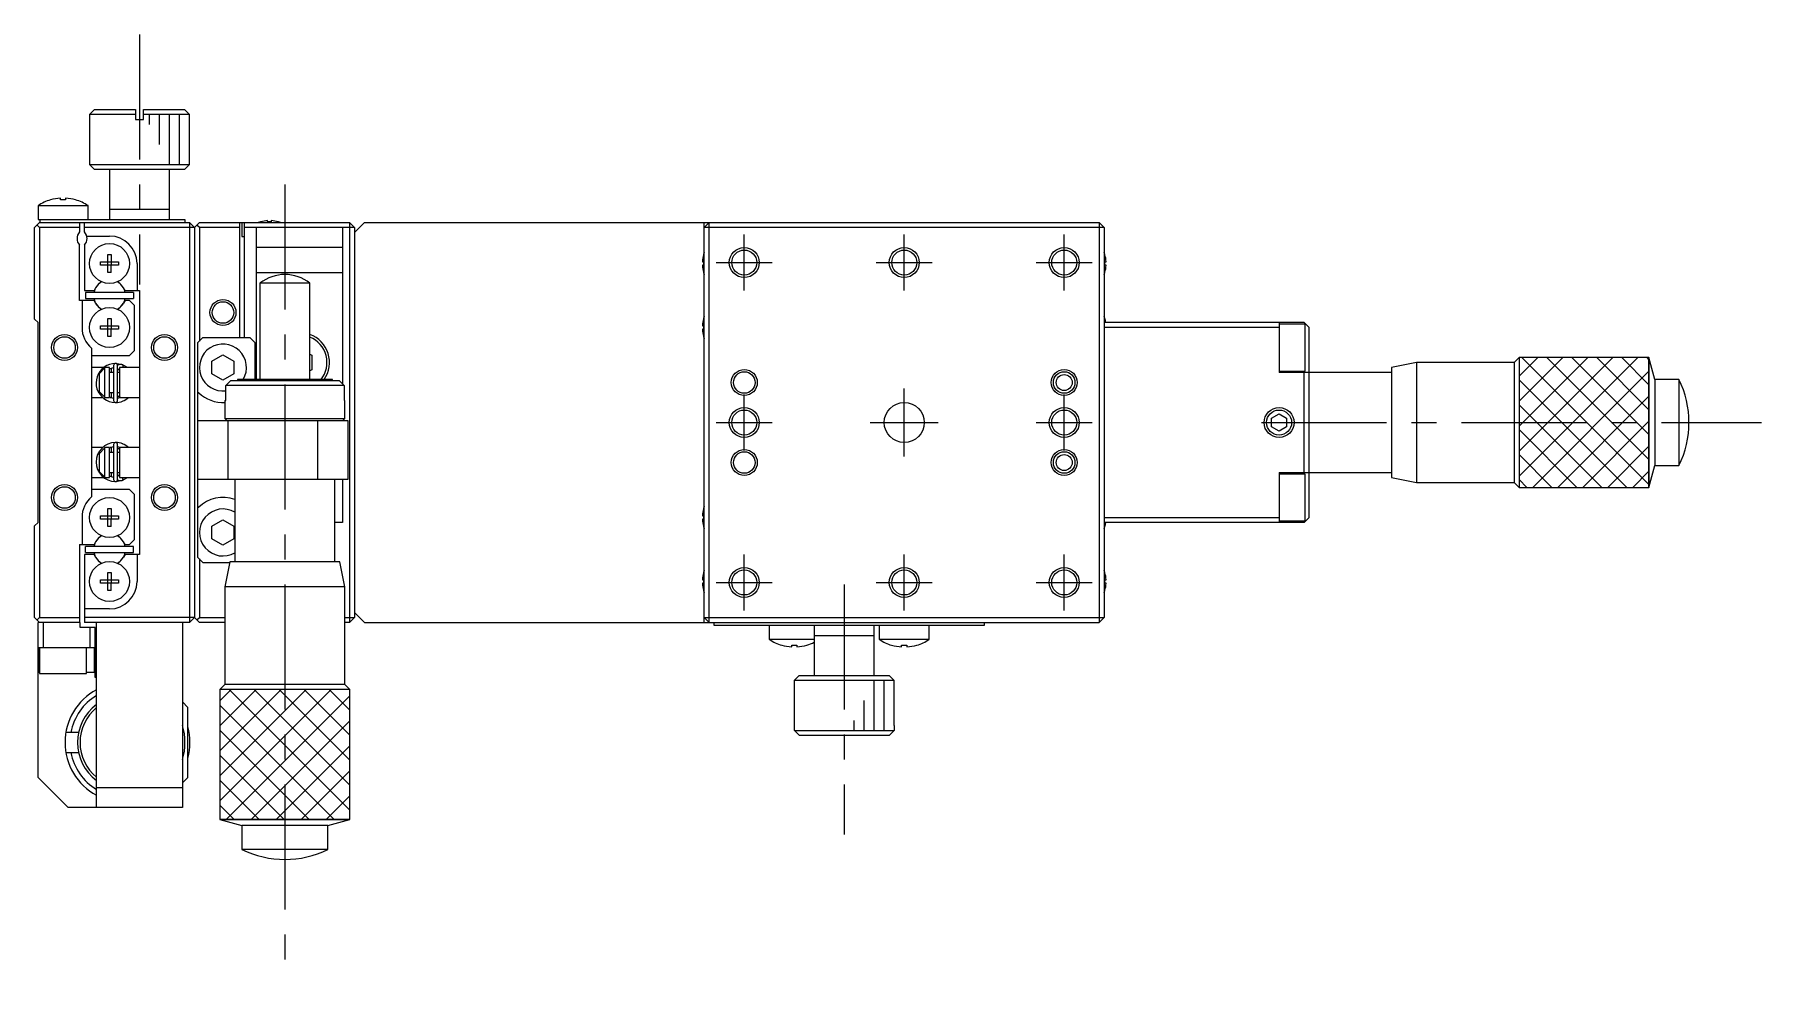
# Model space of a CAD drawing. Extents: x -214 to 398, y -1 to 455.
# Drawn here: x -149.9 to 22.8, y 186.5 to 281.5 of the extents above; entities that cross this region are included whole.
import ezdxf

# ---------------------------------------------------------------- set-up
doc = ezdxf.new("R2010")
doc.units = 0
doc.header["$LTSCALE"] = 10
doc.linetypes.add('CENTER', pattern=[2, 1.25, -0.25, 0.25, -0.25])
doc.layers.get('0').update_dxf_attribs({"linetype": 'CONTINUOUS'})
doc.layers.add('CENTER', color=1, linetype='CENTER')

msp = doc.modelspace()

# ---------------------------------------------------------------- linework, layer by layer
at = {"color": 7, "linetype": 'CONTINUOUS'}
for p, q in [((-143.913727, 274.046626), (-144.413727, 273.546626)), ((-139.813727, 273.546626), (-144.413727, 273.546626)), ((-144.413727, 273.546626), (-144.413727, 268.546626)), ((-143.913727, 274.046626), (-139.813727, 274.046626)), ((-139.813727, 274.046626), (-139.813727, 273.046626)), ((-139.813727, 273.046626), (-139.013727, 273.046626)), ((-139.013727, 274.046626), (-134.913727, 274.046626)), ((-139.013727, 273.046626), (-139.013727, 274.046626)), ((-134.413727, 273.546626), (-139.013727, 273.546626)), ((-134.413727, 273.546626), (-134.913727, 274.046626)), ((-134.413727, 268.546626), (-134.413727, 273.546626)), ((-144.413727, 268.546626), (-143.913727, 268.046626)), ((-144.413727, 268.546626), (-134.413727, 268.546626)), ((-134.913727, 268.046626), (-143.913727, 268.046626)), ((-142.413727, 268.046626), (-142.413727, 263.046626)), ((-136.413727, 263.046626), (-136.413727, 268.046626)), ((-134.913727, 268.046626), (-134.413727, 268.546626)), ((-149.563727, 264.438283), (-144.563727, 264.438283)), ((-149.563727, 264.438283), (-149.563727, 263.046626)), ((-148.322316, 265.009206), (-148.32566, 265.016062)), ((-147.323727, 265.009206), (-147.323727, 265.181578)), ((-146.803727, 265.009206), (-147.323727, 265.009206)), ((-146.803727, 265.181578), (-146.803727, 265.009206)), ((-145.801794, 265.016062), (-145.805137, 265.009206)), ((-144.563727, 263.046626), (-144.563727, 264.438283)), ((-149.913727, 262.246626), (-149.413727, 262.746626)), ((-149.563727, 263.046626), (-134.863727, 263.046626)), ((-149.413727, 262.746626), (-134.413727, 262.746626)), ((-149.363727, 262.746626), (-149.363727, 263.046626)), ((-145.413727, 262.746626), (-145.413727, 261.808064)), ((-144.913727, 261.808064), (-144.913727, 262.746626)), ((-136.413727, 264.046626), (-142.413727, 264.046626)), ((-134.863727, 263.046626), (-134.863727, 262.746626)), ((-133.913727, 262.246626), (-134.413727, 262.746626)), ((-134.413727, 262.746626), (-134.413727, 222.746626)), ((-133.913727, 262.246626), (-133.413727, 262.746626)), ((-133.413727, 262.746626), (-118.413727, 262.746626)), ((-129.413727, 262.746626), (-129.413727, 251.246626)), ((-129.163727, 262.746626), (-129.163727, 261.346626)), ((-128.913727, 251.246626), (-128.913727, 262.746626)), ((-127.300088, 262.816147), (-127.302343, 262.82077)), ((-126.593727, 262.816147), (-126.593727, 262.936485)), ((-126.233727, 262.816147), (-126.593727, 262.816147)), ((-126.233727, 262.936485), (-126.233727, 262.816147)), ((-125.525111, 262.82077), (-125.527365, 262.816147)), ((-117.913727, 262.246626), (-118.413727, 262.746626)), ((-118.413727, 262.746626), (-118.413727, 222.746626)), ((-116.913727, 262.746626), (-117.913727, 261.746626)), ((-116.913727, 262.746626), (-43.413727, 262.746626)), ((-82.413727, 262.746626), (-82.913727, 262.246626)), ((-82.913727, 222.746626), (-82.913727, 262.746626)), ((-82.413727, 222.746626), (-82.413727, 262.746626)), ((-42.913727, 262.246626), (-43.413727, 262.746626)), ((-43.413727, 262.746626), (-43.413727, 222.746626)), ((-149.913727, 253.096626), (-149.913727, 262.246626)), ((-149.413727, 262.246626), (-149.663727, 262.496626)), ((-149.413727, 262.246626), (-149.413727, 223.246626)), ((-145.413727, 262.246626), (-149.413727, 262.246626)), ((-133.913727, 262.246626), (-144.913727, 262.246626)), ((-144.695481, 261.396626), (-142.413727, 261.396626)), ((-133.913727, 262.246626), (-133.913727, 223.246626)), ((-133.413727, 262.246626), (-133.663727, 262.496626)), ((-133.413727, 262.246626), (-133.413727, 250.896626)), ((-129.413727, 262.246626), (-133.413727, 262.246626)), ((-129.163727, 261.346626), (-128.913727, 261.346626)), ((-117.913727, 262.246626), (-128.913727, 262.246626)), ((-127.713727, 247.046626), (-127.713727, 262.246626)), ((-119.113727, 262.246626), (-119.113727, 246.61017)), ((-117.913727, 262.246626), (-117.913727, 223.246626)), ((-42.913727, 262.246626), (-82.913727, 262.246626)), ((-42.913727, 262.246626), (-42.913727, 223.246626)), ((-145.413727, 254.946626), (-145.413727, 260.485188)), ((-144.913727, 260.485188), (-144.913727, 255.946626)), ((-142.593727, 259.532987), (-142.233727, 259.532987)), ((-142.593727, 258.826626), (-142.593727, 259.532987)), ((-142.233727, 259.532987), (-142.233727, 258.826626)), ((-119.113727, 260.246626), (-127.713727, 260.246626)), ((-82.987871, 259.535242), (-82.983249, 259.532987)), ((-42.844205, 259.532987), (-42.839583, 259.535242)), ((-143.300088, 258.826626), (-142.593727, 258.826626)), ((-143.300088, 258.466626), (-143.300088, 258.826626)), ((-142.593727, 258.466626), (-143.300088, 258.466626)), ((-142.583355, 258.816254), (-142.593727, 258.826626)), ((-142.583355, 258.476998), (-142.593727, 258.466626)), ((-142.593727, 257.760264), (-142.593727, 258.466626)), ((-142.233727, 257.760264), (-142.593727, 257.760264)), ((-142.583355, 258.476998), (-142.583355, 258.816254)), ((-142.583355, 258.816254), (-142.244099, 258.816254)), ((-142.244099, 258.476998), (-142.583355, 258.476998)), ((-142.244099, 258.816254), (-142.233727, 258.826626)), ((-142.244099, 258.816254), (-142.244099, 258.476998)), ((-142.244099, 258.476998), (-142.233727, 258.466626)), ((-142.233727, 258.826626), (-141.527365, 258.826626)), ((-141.527365, 258.466626), (-142.233727, 258.466626)), ((-142.233727, 257.760264), (-142.233727, 258.466626)), ((-141.527365, 258.826626), (-141.527365, 258.466626)), ((-139.663727, 258.646626), (-139.663727, 255.946626)), ((-127.713727, 257.746626), (-119.113727, 257.746626)), ((-83.103586, 258.826626), (-82.983249, 258.826626)), ((-82.983249, 258.466626), (-83.103586, 258.466626)), ((-82.983249, 257.760264), (-82.987871, 257.75801)), ((-82.983249, 258.826626), (-82.983249, 258.466626)), ((-42.844205, 258.466626), (-42.844205, 258.826626)), ((-42.844205, 258.826626), (-42.723868, 258.826626)), ((-42.723868, 258.466626), (-42.844205, 258.466626)), ((-42.839583, 257.75801), (-42.844205, 257.760264)), ((-144.913727, 255.946626), (-143.964533, 255.946626)), ((-140.013727, 255.746626), (-144.813727, 255.746626)), ((-144.813727, 255.746626), (-144.813727, 255.146626)), ((-143.814367, 256.206721), (-143.964533, 255.946626)), ((-140.862921, 255.946626), (-141.013087, 256.206721)), ((-140.862921, 255.946626), (-139.413727, 255.946626)), ((-140.013727, 255.746626), (-140.013727, 255.146626)), ((-139.413727, 255.946626), (-139.413727, 229.546626)), ((-122.363731, 256.669117), (-127.363723, 256.669117)), ((-127.363723, 256.669117), (-127.363723, 247.046626)), ((-122.363731, 247.046626), (-122.363731, 256.669117)), ((-143.964533, 254.946626), (-145.413727, 254.946626)), ((-145.163727, 254.946626), (-145.163727, 252.246626)), ((-144.813727, 255.146626), (-140.013727, 255.146626)), ((-143.814367, 254.686531), (-143.964533, 254.946626)), ((-140.862921, 254.946626), (-141.013087, 254.686531)), ((-140.413727, 254.946626), (-140.862921, 254.946626)), ((-139.913727, 254.446626), (-140.413727, 254.946626)), ((-139.913727, 249.946626), (-139.913727, 254.446626)), ((-149.913727, 253.096626), (-149.563727, 252.746626)), ((-149.563727, 232.746626), (-149.563727, 252.746626)), ((-143.300088, 252.426626), (-142.593727, 252.426626)), ((-143.300088, 252.066626), (-143.300088, 252.426626)), ((-142.593727, 253.132987), (-142.233727, 253.132987)), ((-142.593727, 252.426626), (-142.593727, 253.132987)), ((-142.583355, 252.416254), (-142.593727, 252.426626)), ((-142.583355, 252.076998), (-142.583355, 252.416254)), ((-142.583355, 252.416254), (-142.244099, 252.416254)), ((-142.244099, 252.416254), (-142.233727, 252.426626)), ((-142.244099, 252.416254), (-142.244099, 252.076998)), ((-142.233727, 253.132987), (-142.233727, 252.426626)), ((-142.233727, 252.426626), (-141.527365, 252.426626)), ((-141.527365, 252.426626), (-141.527365, 252.066626)), ((-83.103586, 252.426626), (-82.983249, 252.426626)), ((-82.987871, 253.135242), (-82.983249, 253.132987)), ((-82.983249, 252.426626), (-82.983249, 252.066626)), ((-22.913727, 252.746626), (-42.913727, 252.746626)), ((-25.413727, 252.246626), (-42.913727, 252.246626)), ((-42.844205, 253.132987), (-42.839583, 253.135242)), ((-25.413727, 252.746626), (-25.413727, 247.746626)), ((-22.813727, 252.596626), (-25.413727, 252.596626)), ((-22.413727, 252.246626), (-22.913727, 252.746626)), ((-22.813727, 247.896626), (-22.813727, 252.596626)), ((-22.413727, 233.246626), (-22.413727, 252.246626)), ((-142.593727, 252.066626), (-143.300088, 252.066626)), ((-142.583355, 252.076998), (-142.593727, 252.066626)), ((-142.593727, 251.360264), (-142.593727, 252.066626)), ((-142.233727, 251.360264), (-142.593727, 251.360264)), ((-142.244099, 252.076998), (-142.583355, 252.076998)), ((-142.244099, 252.076998), (-142.233727, 252.066626)), ((-141.527365, 252.066626), (-142.233727, 252.066626)), ((-142.233727, 251.360264), (-142.233727, 252.066626)), ((-133.063727, 251.246626), (-133.563727, 250.746626)), ((-133.563727, 229.246626), (-133.563727, 250.746626)), ((-133.063727, 251.246626), (-128.363727, 251.246626)), ((-127.863727, 250.746626), (-128.363727, 251.246626)), ((-127.863727, 250.746626), (-127.863727, 247.046626)), ((-82.983249, 252.066626), (-83.103586, 252.066626)), ((-82.983249, 251.360264), (-82.987871, 251.35801)), ((-144.213727, 250.167563), (-144.213727, 235.325688)), ((-144.213727, 249.446626), (-140.413727, 249.446626)), ((-140.413727, 249.446626), (-139.913727, 249.946626)), ((-132.163727, 248.881711), (-131.063727, 249.516796)), ((-132.163727, 247.61154), (-132.163727, 248.881711)), ((-131.063727, 249.516796), (-129.963727, 248.881711)), ((-129.963727, 248.881711), (-129.963727, 247.61154)), ((-122.363731, 249.583786), (-122.163727, 249.468314)), ((-122.163727, 249.468314), (-122.163727, 248.024938)), ((-1.413721, 249.246625), (-1.913723, 248.746622)), ((-1.413721, 249.246625), (-1.413721, 236.246627)), ((11.58628, 249.246625), (-1.413721, 249.246625)), ((11.58628, 249.246625), (-1.413721, 249.246625)), ((-1.413721, 249.246625), (-1.413721, 236.246627)), ((11.58628, 249.246625), (11.58628, 236.246627)), ((12.175768, 247.046626), (11.58628, 249.246625)), ((11.58628, 236.246627), (11.58628, 249.246625)), ((-142.992161, 248.246626), (-144.213727, 248.246626)), ((-143.413727, 247.663141), (-142.913727, 248.192309)), ((-143.413727, 245.830111), (-143.413727, 247.663141)), ((-142.413727, 248.246626), (-142.913727, 248.246626)), ((-142.913727, 248.246626), (-142.913727, 245.246626)), ((-142.413859, 248.12702), (-142.007296, 248.237883)), ((-142.413727, 245.246626), (-142.413727, 248.246626)), ((-142.007245, 247.746626), (-142.413727, 247.746626)), ((-142.213727, 247.746626), (-142.213727, 248.196455)), ((-142.007245, 248.449704), (-142.007245, 244.949704)), ((-141.034495, 248.488736), (-141.782968, 248.648243)), ((-141.578528, 248.495708), (-141.609842, 248.481709)), ((-141.607245, 244.949704), (-141.607245, 248.449704)), ((-141.607245, 247.848817), (-141.606918, 247.862771)), ((-141.413727, 247.746626), (-141.607245, 247.746626)), ((-141.606918, 247.862771), (-141.605884, 247.877466)), ((-141.605884, 247.877466), (-141.604144, 247.892092)), ((-141.604144, 247.892092), (-141.601703, 247.906615)), ((-141.601703, 247.906615), (-141.598566, 247.921002)), ((-141.598566, 247.921002), (-141.59474, 247.935219)), ((-141.59474, 247.935219), (-141.590233, 247.949233)), ((-141.590233, 247.949233), (-141.585054, 247.963011)), ((-141.585054, 247.963011), (-141.579215, 247.976522)), ((-141.579215, 247.976522), (-141.572727, 247.989732)), ((-141.546393, 248.508195), (-141.578528, 248.495708)), ((-141.572727, 247.989732), (-141.565605, 248.002612)), ((-141.565605, 248.002612), (-141.557864, 248.015129)), ((-141.557864, 248.015129), (-141.549519, 248.027253)), ((-141.549519, 248.027253), (-141.54059, 248.038955)), ((-141.513688, 248.519057), (-141.546393, 248.508195)), ((-141.54059, 248.038955), (-141.531094, 248.050204)), ((-141.531094, 248.050204), (-141.521054, 248.060974)), ((-141.521054, 248.060974), (-141.510491, 248.071236)), ((-141.480493, 248.528268), (-141.513688, 248.519057)), ((-141.510491, 248.071236), (-141.499429, 248.080963)), ((-141.499429, 248.080963), (-141.487892, 248.09013)), ((-141.487892, 248.09013), (-141.475908, 248.098712)), ((-141.446891, 248.535806), (-141.480493, 248.528268)), ((-141.475908, 248.098712), (-141.463504, 248.106684)), ((-141.463504, 248.106684), (-141.450709, 248.114026)), ((-141.450709, 248.114026), (-141.437555, 248.120715)), ((-141.412961, 248.541654), (-141.446891, 248.535806)), ((-141.437555, 248.120715), (-141.424072, 248.126732)), ((-141.424072, 248.126732), (-141.41375, 248.130798)), ((-141.413727, 248.246626), (-141.413727, 245.246626)), ((-139.413727, 248.246626), (-141.413727, 248.246626)), ((-141.378788, 248.545797), (-141.412961, 248.541654)), ((-141.344454, 248.548225), (-141.378788, 248.545797)), ((-141.310042, 248.548933), (-141.344454, 248.548225)), ((-141.275638, 248.547918), (-141.310042, 248.548933)), ((-141.241323, 248.545182), (-141.275638, 248.547918)), ((-141.207183, 248.540732), (-141.241323, 248.545182)), ((-141.1733, 248.534578), (-141.207183, 248.540732)), ((-141.139757, 248.526734), (-141.1733, 248.534578)), ((-141.106636, 248.517219), (-141.139757, 248.526734)), ((-141.111834, 248.260646), (-141.118421, 248.246626)), ((-141.105312, 248.27498), (-141.111834, 248.260646)), ((-141.035123, 248.489049), (-141.107758, 248.24661)), ((-141.074021, 248.506056), (-141.106636, 248.517219)), ((-141.098896, 248.289537), (-141.105312, 248.27498)), ((-141.092627, 248.304224), (-141.098896, 248.289537)), ((-141.086544, 248.318948), (-141.092627, 248.304224)), ((-141.080688, 248.333615), (-141.086544, 248.318948)), ((-141.075095, 248.34813), (-141.080688, 248.333615)), ((-141.0698, 248.362402), (-141.075095, 248.34813)), ((-141.04367, 248.493987), (-141.074021, 248.506056)), ((-141.064838, 248.376339), (-141.0698, 248.362402)), ((-141.06024, 248.389853), (-141.064838, 248.376339)), ((-141.056035, 248.402858), (-141.06024, 248.389853)), ((-141.052251, 248.41527), (-141.056035, 248.402858)), ((-141.048911, 248.42701), (-141.052251, 248.41527)), ((-141.046036, 248.438005), (-141.048911, 248.42701)), ((-141.043646, 248.448182), (-141.046036, 248.438005)), ((-141.045351, 248.494341), (-141.043092, 248.493688)), ((-140.622459, 248.246646), (-141.044213, 248.492945)), ((-141.041755, 248.457478), (-141.043646, 248.448182)), ((-141.043092, 248.493688), (-141.041337, 248.491864)), ((-141.040375, 248.465834), (-141.041755, 248.457478)), ((-141.041337, 248.491864), (-141.040095, 248.48888)), ((-141.039515, 248.473195), (-141.040375, 248.465834)), ((-141.040095, 248.48888), (-141.039375, 248.484755)), ((-141.039181, 248.479516), (-141.039515, 248.473195)), ((-141.039375, 248.484755), (-141.039181, 248.479516)), ((-131.063727, 246.976455), (-132.163727, 247.61154)), ((-129.963727, 247.61154), (-131.063727, 246.976455)), ((-120.113727, 247.046626), (-129.613727, 247.046626)), ((-129.613727, 247.046626), (-129.613727, 246.946626)), ((-122.163727, 248.024938), (-122.363731, 247.909466)), ((-120.113727, 246.946626), (-120.113727, 247.046626)), ((-25.413727, 247.896626), (-22.813727, 247.896626)), ((-14.163727, 247.746626), (-25.413727, 247.746626)), ((-22.913727, 237.746626), (-22.913727, 247.746626)), ((-11.663728, 248.746622), (-14.163727, 248.246623)), ((-14.163727, 248.246623), (-14.163727, 237.246629)), ((-11.663728, 248.746622), (-11.663728, 236.74663)), ((-1.913723, 248.746622), (-11.663728, 248.746622)), ((-1.913723, 248.746622), (-1.913723, 236.74663)), ((12.175768, 247.046626), (12.175768, 238.446626)), ((14.586279, 247.046626), (12.175768, 247.046626)), ((14.586279, 247.046626), (14.586279, 238.446626)), ((-142.913727, 245.300943), (-143.413727, 245.830111)), ((-142.413727, 245.746626), (-142.007245, 245.746626)), ((-142.213727, 245.246626), (-142.213727, 245.746626)), ((-141.607245, 245.746626), (-141.413727, 245.746626)), ((-141.607196, 245.545268), (-141.607245, 245.550591)), ((-141.606576, 245.530546), (-141.607196, 245.545268)), ((-141.605248, 245.515868), (-141.606576, 245.530546)), ((-141.603215, 245.501268), (-141.605248, 245.515868)), ((-141.600481, 245.48678), (-141.603215, 245.501268)), ((-141.59705, 245.472439), (-141.600481, 245.48678)), ((-141.59293, 245.458276), (-141.59705, 245.472439)), ((-141.588128, 245.444327), (-141.59293, 245.458276)), ((-141.582654, 245.430623), (-141.588128, 245.444327)), ((-141.57652, 245.417199), (-141.582654, 245.430623)), ((-141.569737, 245.404086), (-141.57652, 245.417199)), ((-141.56232, 245.391317), (-141.569737, 245.404086)), ((-141.554285, 245.378923), (-141.56232, 245.391317)), ((-141.545648, 245.366935), (-141.554285, 245.378923)), ((-141.536428, 245.355384), (-141.545648, 245.366935)), ((-141.526646, 245.3443), (-141.536428, 245.355384)), ((-141.516323, 245.333712), (-141.526646, 245.3443)), ((-141.505483, 245.323647), (-141.516323, 245.333712)), ((-141.49415, 245.314133), (-141.505483, 245.323647)), ((-141.482351, 245.305197), (-141.49415, 245.314133)), ((-141.470114, 245.296862), (-141.482351, 245.305197)), ((-133.494548, 245.72847), (-133.563727, 245.699098)), ((-130.779807, 246.446626), (-130.272054, 246.946626)), ((-130.779807, 244.946626), (-130.779807, 246.446626)), ((-118.947647, 246.446626), (-130.779807, 246.446626)), ((-130.272054, 246.946626), (-119.4554, 246.946626)), ((-119.4554, 246.946626), (-118.947647, 246.446626)), ((-118.947647, 246.446626), (-118.947647, 244.946626)), ((-144.213727, 245.246626), (-143.105561, 245.246626)), ((-142.913727, 245.246626), (-142.413727, 245.246626)), ((-142.007299, 245.161811), (-142.413812, 245.272053)), ((-142.348243, 245.246626), (-142.213727, 245.246626)), ((-141.378908, 245.20912), (-141.607186, 245.161497)), ((-141.457469, 245.289154), (-141.470114, 245.296862)), ((-141.444447, 245.282093), (-141.457469, 245.289154)), ((-141.43108, 245.275701), (-141.444447, 245.282093)), ((-141.417402, 245.269996), (-141.43108, 245.275701)), ((-141.41375, 245.26861), (-141.417402, 245.269996)), ((-141.413727, 245.246626), (-139.413727, 245.246626)), ((-141.266241, 245.246288), (-141.378908, 245.20912)), ((-141.103073, 244.88294), (-141.04367, 244.905421)), ((-141.047954, 244.905516), (-141.045351, 244.905067)), ((-141.045351, 244.905067), (-141.045709, 244.905929)), ((-141.04367, 244.905421), (-141.045351, 244.905067)), ((-141.042913, 244.905836), (-141.04367, 244.905421)), ((-130.863727, 244.946626), (-130.779807, 244.946626)), ((-130.863727, 244.946626), (-130.863727, 243.146626)), ((-118.947647, 244.946626), (-118.863727, 244.946626)), ((-118.863727, 243.146626), (-118.863727, 244.946626)), ((-26.163727, 243.179638), (-25.413727, 243.612651)), ((-25.413727, 243.612651), (-24.663727, 243.179638)), ((-133.563727, 242.946626), (-118.563727, 242.946626)), ((-130.863727, 243.146626), (-118.863727, 243.146626)), ((-130.863727, 243.146626), (-130.663727, 242.946626)), ((-130.563727, 242.946626), (-130.563727, 237.046626)), ((-121.563727, 237.046626), (-121.563727, 242.946626)), ((-119.063727, 242.946626), (-118.863727, 243.146626)), ((-118.563727, 242.946626), (-118.563727, 237.046626)), ((-26.163727, 242.313613), (-26.163727, 243.179638)), ((-25.413727, 241.8806), (-26.163727, 242.313613)), ((-24.663727, 242.313613), (-25.413727, 241.8806)), ((-24.663727, 243.179638), (-24.663727, 242.313613)), ((-143.104857, 240.246626), (-144.213727, 240.246626)), ((-143.413727, 239.663141), (-142.913727, 240.192309)), ((-142.413727, 240.246626), (-142.913727, 240.246626)), ((-142.913727, 240.246626), (-142.913727, 237.246626)), ((-142.413917, 240.221155), (-142.007249, 240.331448)), ((-142.413727, 237.246626), (-142.413727, 240.246626)), ((-142.213727, 240.246626), (-142.347902, 240.246626)), ((-142.213727, 239.746626), (-142.213727, 240.246626)), ((-142.007245, 240.543548), (-142.007245, 237.043548)), ((-141.607245, 237.043548), (-141.607245, 240.543548)), ((-141.607153, 240.33175), (-141.378632, 240.284051)), ((-141.549519, 240.121097), (-141.54059, 240.132798)), ((-141.54059, 240.132798), (-141.531094, 240.144048)), ((-141.531094, 240.144048), (-141.521054, 240.154818)), ((-141.521054, 240.154818), (-141.510491, 240.16508)), ((-141.510491, 240.16508), (-141.499429, 240.174807)), ((-141.499429, 240.174807), (-141.487892, 240.183974)), ((-141.487892, 240.183974), (-141.475908, 240.192555)), ((-141.475908, 240.192555), (-141.463504, 240.200528)), ((-141.463504, 240.200528), (-141.450709, 240.207869)), ((-141.450709, 240.207869), (-141.437555, 240.214558)), ((-141.437555, 240.214558), (-141.424072, 240.220575)), ((-141.424072, 240.220575), (-141.41375, 240.224642)), ((-141.413727, 240.246626), (-141.413727, 237.246626)), ((-139.413727, 240.246626), (-141.413727, 240.246626)), ((-141.378632, 240.284051), (-141.265961, 240.246859)), ((-141.090698, 240.605992), (-141.105082, 240.610572)), ((-141.04367, 240.587831), (-141.090743, 240.605851)), ((-141.045351, 240.588184), (-141.045728, 240.587277)), ((-141.04367, 240.587831), (-141.045351, 240.588184)), ((-141.042913, 240.587415), (-141.04367, 240.587831)), ((-143.413727, 237.830111), (-143.413727, 239.663141)), ((-142.007245, 239.746626), (-142.413727, 239.746626)), ((-141.607245, 239.94266), (-141.606918, 239.956615)), ((-141.413727, 239.746626), (-141.607245, 239.746626)), ((-141.606918, 239.956615), (-141.605884, 239.97131)), ((-141.605884, 239.97131), (-141.604144, 239.985936)), ((-141.604144, 239.985936), (-141.601703, 240.000459)), ((-141.601703, 240.000459), (-141.598566, 240.014846)), ((-141.598566, 240.014846), (-141.59474, 240.029063)), ((-141.59474, 240.029063), (-141.590233, 240.043077)), ((-141.590233, 240.043077), (-141.585054, 240.056855)), ((-141.585054, 240.056855), (-141.579215, 240.070365)), ((-141.579215, 240.070365), (-141.572727, 240.083576)), ((-141.572727, 240.083576), (-141.565605, 240.096455)), ((-141.565605, 240.096455), (-141.557864, 240.108972)), ((-141.557864, 240.108972), (-141.549519, 240.121097)), ((11.58628, 236.246627), (12.175768, 238.446626)), ((12.175768, 238.446626), (14.586279, 238.446626)), ((-144.213727, 237.246626), (-142.991741, 237.246626)), ((-142.913727, 237.300943), (-143.413727, 237.830111)), ((-142.913727, 237.246626), (-142.413727, 237.246626)), ((-142.007267, 237.255364), (-142.413874, 237.366239)), ((-142.413727, 237.746626), (-142.007245, 237.746626)), ((-142.213727, 237.297241), (-142.213727, 237.746626)), ((-141.781714, 236.845026), (-141.097787, 236.978558)), ((-141.609891, 237.011566), (-141.597819, 237.005946)), ((-141.607245, 237.746626), (-141.413727, 237.746626)), ((-141.607196, 237.639111), (-141.607245, 237.644435)), ((-141.606576, 237.624389), (-141.607196, 237.639111)), ((-141.605248, 237.609712), (-141.606576, 237.624389)), ((-141.603215, 237.595112), (-141.605248, 237.609712)), ((-141.600481, 237.580624), (-141.603215, 237.595112)), ((-141.59705, 237.566282), (-141.600481, 237.580624)), ((-141.597819, 237.005946), (-141.56604, 236.992471)), ((-141.59293, 237.55212), (-141.59705, 237.566282)), ((-141.588128, 237.53817), (-141.59293, 237.55212)), ((-141.582654, 237.524467), (-141.588128, 237.53817)), ((-141.57652, 237.511043), (-141.582654, 237.524467)), ((-141.569737, 237.49793), (-141.57652, 237.511043)), ((-141.56232, 237.48516), (-141.569737, 237.49793)), ((-141.56604, 236.992471), (-141.533645, 236.980607)), ((-141.554285, 237.472766), (-141.56232, 237.48516)), ((-141.545648, 237.460779), (-141.554285, 237.472766)), ((-141.536428, 237.449228), (-141.545648, 237.460779)), ((-141.526646, 237.438144), (-141.536428, 237.449228)), ((-141.533645, 236.980607), (-141.500714, 236.970382)), ((-141.516323, 237.427555), (-141.526646, 237.438144)), ((-141.505483, 237.417491), (-141.516323, 237.427555)), ((-141.49415, 237.407977), (-141.505483, 237.417491)), ((-141.500714, 236.970382), (-141.467328, 236.961819)), ((-141.482351, 237.399041), (-141.49415, 237.407977)), ((-141.470114, 237.390706), (-141.482351, 237.399041)), ((-141.457469, 237.382998), (-141.470114, 237.390706)), ((-141.467328, 236.961819), (-141.433568, 236.95494)), ((-141.444447, 237.375937), (-141.457469, 237.382998)), ((-141.43108, 237.369545), (-141.444447, 237.375937)), ((-141.433568, 236.95494), (-141.399518, 236.949761)), ((-141.417402, 237.36384), (-141.43108, 237.369545)), ((-141.41375, 237.362453), (-141.417402, 237.36384)), ((-141.413727, 237.246626), (-139.413727, 237.246626)), ((-141.399518, 236.949761), (-141.365261, 236.946292)), ((-141.365261, 236.946292), (-141.33088, 236.944541)), ((-141.33088, 236.944541), (-141.296459, 236.944514)), ((-141.296459, 236.944514), (-141.262082, 236.946208)), ((-141.262082, 236.946208), (-141.227832, 236.949621)), ((-141.227832, 236.949621), (-141.193794, 236.954742)), ((-141.193794, 236.954742), (-141.160049, 236.961561)), ((-141.160049, 236.961561), (-141.126681, 236.97006)), ((-141.126681, 236.97006), (-141.093769, 236.980219)), ((-141.111834, 237.232606), (-141.118421, 237.246626)), ((-141.105312, 237.218272), (-141.111834, 237.232606)), ((-141.035123, 237.004203), (-141.107758, 237.246642)), ((-141.098896, 237.203714), (-141.105312, 237.218272)), ((-141.092627, 237.189027), (-141.098896, 237.203714)), ((-141.093769, 236.980219), (-141.061396, 236.992014)), ((-141.086544, 237.174303), (-141.092627, 237.189027)), ((-141.080688, 237.159637), (-141.086544, 237.174303)), ((-141.075095, 237.145122), (-141.080688, 237.159637)), ((-141.0698, 237.13085), (-141.075095, 237.145122)), ((-141.064838, 237.116912), (-141.0698, 237.13085)), ((-141.06024, 237.103398), (-141.064838, 237.116912)), ((-141.061396, 236.992014), (-141.04367, 236.999264)), ((-141.056035, 237.090394), (-141.06024, 237.103398)), ((-141.052251, 237.077982), (-141.056035, 237.090394)), ((-141.048911, 237.066241), (-141.052251, 237.077982)), ((-141.046036, 237.055247), (-141.048911, 237.066241)), ((-141.043646, 237.045069), (-141.046036, 237.055247)), ((-141.045351, 236.998911), (-141.043092, 236.999563)), ((-141.044213, 237.000307), (-140.622551, 237.246536)), ((-141.041755, 237.035773), (-141.043646, 237.045069)), ((-141.043092, 236.999563), (-141.041337, 237.001387)), ((-141.040375, 237.027418), (-141.041755, 237.035773)), ((-141.041337, 237.001387), (-141.040095, 237.004371)), ((-141.039515, 237.020056), (-141.040375, 237.027418)), ((-141.040095, 237.004371), (-141.039375, 237.008496)), ((-141.039181, 237.013736), (-141.039515, 237.020056)), ((-141.039375, 237.008496), (-141.039181, 237.013736)), ((-118.563727, 237.046626), (-133.563727, 237.046626)), ((-129.863727, 237.046626), (-129.863727, 228.796626)), ((-119.863727, 228.796626), (-119.863727, 237.046626)), ((-119.113727, 237.046626), (-119.113727, 232.746626)), ((-25.413727, 237.746626), (-14.163727, 237.746626)), ((-25.413727, 237.746626), (-25.413727, 232.746626)), ((-22.813727, 237.596626), (-25.413727, 237.596626)), ((-22.813727, 232.896626), (-22.813727, 237.596626)), ((-14.163727, 237.246629), (-11.663728, 236.74663)), ((-11.663728, 236.74663), (-1.913723, 236.74663)), ((-1.913723, 236.74663), (-1.413721, 236.246627)), ((-140.413727, 236.046626), (-144.213727, 236.046626)), ((-139.913727, 235.546626), (-140.413727, 236.046626)), ((-139.913727, 231.046626), (-139.913727, 235.546626)), ((-1.413721, 236.246627), (11.58628, 236.246627)), ((-1.413721, 236.246627), (11.58628, 236.246627)), ((-145.163727, 233.246626), (-145.163727, 230.546626)), ((-143.300088, 233.426626), (-142.593727, 233.426626)), ((-143.300088, 233.066626), (-143.300088, 233.426626)), ((-142.593727, 234.132987), (-142.233727, 234.132987)), ((-142.593727, 233.426626), (-142.593727, 234.132987)), ((-142.583355, 233.416254), (-142.593727, 233.426626)), ((-142.583355, 233.076998), (-142.583355, 233.416254)), ((-142.583355, 233.416254), (-142.244099, 233.416254)), ((-142.244099, 233.416254), (-142.233727, 233.426626)), ((-142.244099, 233.416254), (-142.244099, 233.076998)), ((-142.233727, 234.132987), (-142.233727, 233.426626)), ((-142.233727, 233.426626), (-141.527365, 233.426626)), ((-141.527365, 233.426626), (-141.527365, 233.066626)), ((-133.563727, 234.294154), (-133.494548, 234.264781)), ((-83.103586, 233.426626), (-82.983249, 233.426626)), ((-82.987871, 234.135242), (-82.983249, 234.132987)), ((-82.983249, 233.426626), (-82.983249, 233.066626)), ((-42.913727, 233.246626), (-25.413727, 233.246626)), ((-22.913727, 232.746626), (-22.413727, 233.246626)), ((-149.563727, 232.746626), (-149.913727, 232.396626)), ((-149.913727, 223.246626), (-149.913727, 232.396626)), ((-142.593727, 233.066626), (-143.300088, 233.066626)), ((-142.583355, 233.076998), (-142.593727, 233.066626)), ((-142.593727, 232.360264), (-142.593727, 233.066626)), ((-142.233727, 232.360264), (-142.593727, 232.360264)), ((-142.244099, 233.076998), (-142.583355, 233.076998)), ((-142.244099, 233.076998), (-142.233727, 233.066626)), ((-141.527365, 233.066626), (-142.233727, 233.066626)), ((-142.233727, 232.360264), (-142.233727, 233.066626)), ((-132.163727, 232.381711), (-131.063727, 233.016796)), ((-132.163727, 231.11154), (-132.163727, 232.381711)), ((-131.063727, 233.016796), (-129.963727, 232.381711)), ((-129.963727, 232.381711), (-129.963727, 231.11154)), ((-119.113727, 232.746626), (-119.863727, 232.746626)), ((-82.983249, 233.066626), (-83.103586, 233.066626)), ((-82.983249, 232.360264), (-82.987871, 232.35801)), ((-22.913727, 232.746626), (-42.913727, 232.746626)), ((-42.839583, 232.35801), (-42.844205, 232.360264)), ((-25.413727, 232.896626), (-22.813727, 232.896626)), ((-145.413727, 230.546626), (-143.964533, 230.546626)), ((-145.413727, 230.546626), (-145.413727, 222.746626)), ((-140.013727, 230.346626), (-144.813727, 230.346626)), ((-144.813727, 229.746626), (-144.813727, 230.346626)), ((-143.814367, 230.806721), (-143.964533, 230.546626)), ((-140.862921, 230.546626), (-141.013087, 230.806721)), ((-140.862921, 230.546626), (-140.413727, 230.546626)), ((-140.413727, 230.546626), (-139.913727, 231.046626)), ((-140.013727, 229.746626), (-140.013727, 230.346626)), ((-131.063727, 230.476455), (-132.163727, 231.11154)), ((-129.963727, 231.11154), (-131.063727, 230.476455)), ((-143.964533, 229.546626), (-144.913727, 229.546626)), ((-144.913727, 229.546626), (-144.913727, 222.746626)), ((-144.813727, 229.746626), (-140.013727, 229.746626)), ((-143.814367, 229.286531), (-143.964533, 229.546626)), ((-140.862921, 229.546626), (-141.013087, 229.286531)), ((-139.413727, 229.546626), (-140.862921, 229.546626)), ((-139.663727, 229.546626), (-139.663727, 226.846626)), ((-133.563727, 229.246626), (-133.063727, 228.746626)), ((-133.413727, 229.096626), (-133.413727, 223.246626)), ((-133.063727, 228.746626), (-130.373724, 228.746626)), ((-130.363724, 228.796626), (-130.863723, 226.296627)), ((-119.36373, 228.796626), (-130.363724, 228.796626)), ((-118.863731, 226.296627), (-119.36373, 228.796626)), ((-143.300088, 227.026626), (-142.593727, 227.026626)), ((-143.300088, 226.666626), (-143.300088, 227.026626)), ((-142.593727, 226.666626), (-143.300088, 226.666626)), ((-142.593727, 227.732987), (-142.233727, 227.732987)), ((-142.593727, 227.026626), (-142.593727, 227.732987)), ((-142.583355, 227.016254), (-142.593727, 227.026626)), ((-142.583355, 226.676998), (-142.593727, 226.666626)), ((-142.593727, 225.960264), (-142.593727, 226.666626)), ((-142.583355, 226.676998), (-142.583355, 227.016254)), ((-142.583355, 227.016254), (-142.244099, 227.016254)), ((-142.244099, 226.676998), (-142.583355, 226.676998)), ((-142.244099, 227.016254), (-142.233727, 227.026626)), ((-142.244099, 227.016254), (-142.244099, 226.676998)), ((-142.244099, 226.676998), (-142.233727, 226.666626)), ((-142.233727, 227.732987), (-142.233727, 227.026626)), ((-142.233727, 227.026626), (-141.527365, 227.026626)), ((-141.527365, 226.666626), (-142.233727, 226.666626)), ((-142.233727, 225.960264), (-142.233727, 226.666626)), ((-141.527365, 227.026626), (-141.527365, 226.666626)), ((-83.103586, 227.026626), (-82.983249, 227.026626)), ((-82.983249, 226.666626), (-83.103586, 226.666626)), ((-82.987871, 227.735242), (-82.983249, 227.732987)), ((-82.983249, 227.026626), (-82.983249, 226.666626)), ((-42.844205, 227.732987), (-42.839583, 227.735242)), ((-42.844205, 226.666626), (-42.844205, 227.026626)), ((-42.844205, 227.026626), (-42.723868, 227.026626)), ((-42.723868, 226.666626), (-42.844205, 226.666626)), ((-142.233727, 225.960264), (-142.593727, 225.960264)), ((-118.863731, 226.296627), (-130.863723, 226.296627)), ((-130.863723, 226.296627), (-130.863723, 216.546622)), ((-118.863731, 216.546622), (-118.863731, 226.296627)), ((-82.983249, 225.960264), (-82.987871, 225.95801)), ((-42.839583, 225.95801), (-42.844205, 225.960264)), ((-149.913727, 223.246626), (-149.413727, 222.746626)), ((-149.663727, 222.996626), (-149.413727, 223.246626)), ((-149.413727, 223.246626), (-145.413727, 223.246626)), ((-142.413727, 224.096626), (-144.913727, 224.096626)), ((-133.913727, 223.246626), (-144.913727, 223.246626)), ((-133.913727, 223.246626), (-134.413727, 222.746626)), ((-133.913727, 223.246626), (-133.413727, 222.746626)), ((-133.663727, 222.996626), (-133.413727, 223.246626)), ((-133.413727, 223.246626), (-130.863723, 223.246626)), ((-118.863731, 223.246626), (-117.913727, 223.246626)), ((-118.413727, 222.746626), (-117.913727, 223.246626)), ((-117.913727, 223.746626), (-116.913727, 222.746626)), ((-82.913727, 223.246626), (-82.413727, 222.746626)), ((-82.913727, 223.246626), (-42.913727, 223.246626)), ((-43.413727, 222.746626), (-42.913727, 223.246626)), ((-145.363727, 222.746626), (-149.563727, 222.746626)), ((-149.563727, 207.246626), (-149.563727, 222.746626)), ((-149.063727, 222.746626), (-149.063727, 220.246626)), ((-145.363727, 222.246626), (-145.363727, 222.746626)), ((-143.863727, 222.246626), (-145.363727, 222.246626)), ((-134.413727, 222.746626), (-144.913727, 222.746626)), ((-144.363727, 220.246626), (-144.363727, 222.246626)), ((-143.863727, 217.246626), (-143.863727, 222.246626)), ((-143.713727, 204.246626), (-143.713727, 222.746626)), ((-135.113727, 222.746626), (-135.113727, 204.246626)), ((-130.863723, 222.746626), (-133.413727, 222.746626)), ((-118.413727, 222.746626), (-118.863731, 222.746626)), ((-116.913727, 222.746626), (-43.413727, 222.746626)), ((-81.913727, 222.446626), (-81.913727, 222.746626)), ((-54.913727, 222.446626), (-81.913727, 222.446626)), ((-76.413727, 222.446626), (-76.413727, 221.054968)), ((-71.913727, 222.446626), (-71.913727, 217.446626)), ((-71.913727, 221.446626), (-65.913727, 221.446626)), ((-65.913727, 217.446626), (-65.913727, 222.446626)), ((-65.413727, 222.446626), (-65.413727, 221.054968)), ((-60.413727, 221.054968), (-60.413727, 222.446626)), ((-54.913727, 222.746626), (-54.913727, 222.446626)), ((-149.563727, 220.246626), (-143.863727, 220.246626)), ((-149.494548, 220.246626), (-149.494548, 217.746626)), ((-149.413727, 220.246626), (-149.413727, 217.646626)), ((-144.713727, 217.646626), (-144.713727, 220.246626)), ((-143.903991, 217.746626), (-143.903991, 220.246626)), ((-71.913727, 221.054968), (-76.413727, 221.054968)), ((-75.17566, 220.47719), (-75.172316, 220.484045)), ((-74.173727, 220.484045), (-73.653727, 220.484045)), ((-74.173727, 220.311673), (-74.173727, 220.484045)), ((-73.653727, 220.484045), (-73.653727, 220.311673)), ((-72.655137, 220.484045), (-72.651794, 220.47719)), ((-60.413727, 221.054968), (-65.413727, 221.054968)), ((-64.17566, 220.47719), (-64.172316, 220.484045)), ((-63.173727, 220.484045), (-62.653727, 220.484045)), ((-63.173727, 220.311673), (-63.173727, 220.484045)), ((-62.653727, 220.484045), (-62.653727, 220.311673)), ((-61.655137, 220.484045), (-61.651794, 220.47719)), ((-149.413727, 217.746626), (-149.563727, 217.746626)), ((-143.863727, 217.746626), (-144.713727, 217.746626)), ((-149.413727, 217.646626), (-144.713727, 217.646626)), ((-143.713727, 217.246626), (-143.863727, 217.246626)), ((-130.863723, 216.546622), (-131.363726, 216.04662)), ((-118.363728, 216.04662), (-131.363726, 216.04662)), ((-131.363726, 216.04662), (-131.363726, 203.046619)), ((-131.363726, 216.04662), (-131.363726, 203.046619)), ((-118.363728, 216.04662), (-131.363726, 216.04662)), ((-118.863731, 216.546622), (-130.863723, 216.546622)), ((-118.363728, 216.04662), (-118.863731, 216.546622)), ((-118.363728, 203.046619), (-118.363728, 216.04662)), ((-118.363728, 203.046619), (-118.363728, 216.04662)), ((-73.413727, 217.446626), (-73.913727, 216.946626)), ((-63.913727, 216.946626), (-73.913727, 216.946626)), ((-73.913727, 216.946626), (-73.913727, 212.446626)), ((-73.413727, 217.446626), (-64.413727, 217.446626)), ((-63.913727, 216.946626), (-64.413727, 217.446626)), ((-63.913727, 212.446626), (-63.913727, 216.946626)), ((-134.563727, 214.246626), (-135.113727, 214.796626)), ((-134.563727, 207.246626), (-134.563727, 214.246626)), ((-145.507271, 211.746626), (-146.779807, 211.746626)), ((-134.947647, 211.746626), (-135.113653, 211.746626)), ((-73.897701, 212.446626), (-73.913727, 212.446626)), ((-73.897701, 211.946626), (-73.897701, 212.446626)), ((-73.395914, 211.446626), (-73.897701, 211.946626)), ((-73.897701, 211.946626), (-63.929753, 211.946626)), ((-64.43154, 211.446626), (-73.395914, 211.446626)), ((-63.929753, 211.946626), (-64.43154, 211.446626)), ((-63.913727, 212.446626), (-63.929753, 212.446626)), ((-63.929753, 212.446626), (-63.929753, 211.946626)), ((-146.779807, 209.746626), (-145.507271, 209.746626)), ((-135.113653, 209.746626), (-134.947647, 209.746626)), ((-149.563727, 207.246626), (-146.563727, 204.246626)), ((-143.713727, 206.246626), (-135.113727, 206.246626)), ((-135.113727, 206.696626), (-134.563727, 207.246626)), ((-135.113727, 204.246626), (-146.563727, 204.246626)), ((-118.363728, 203.046619), (-131.363726, 203.046619)), ((-131.363726, 203.046619), (-129.163727, 202.457131)), ((-131.363726, 203.046619), (-118.363728, 203.046619)), ((-120.563727, 202.457131), (-129.163727, 202.457131)), ((-129.163727, 202.457131), (-129.163727, 200.04662)), ((-120.563727, 202.457131), (-118.363728, 203.046619)), ((-120.563727, 200.04662), (-120.563727, 202.457131)), ((-120.563727, 200.04662), (-129.163727, 200.04662))]:
    msp.add_line(p, q, dxfattribs=at)
at = {"color": 3, "linetype": 'CONTINUOUS'}
for p, q in [((-138.413727, 272.546626), (-138.413727, 273.546626)), ((-137.413727, 270.546626), (-137.413727, 273.546626)), ((-136.413727, 268.546626), (-136.413727, 273.546626)), ((-135.413727, 268.546626), (-135.413727, 273.546626)), ((-1.413721, 247.375933), (0.45697, 249.246625)), ((-1.413721, 244.875933), (2.95697, 249.246625)), ((-1.413721, 242.375933), (5.45697, 249.246625)), ((-1.413721, 239.875933), (7.95697, 249.246625)), ((-1.413721, 237.375933), (10.45697, 249.246625)), ((-1.129524, 249.246625), (11.58628, 236.530821)), ((1.370476, 249.246625), (11.58628, 239.030821)), ((3.870476, 249.246625), (11.58628, 241.530821)), ((6.370476, 249.246625), (11.58628, 244.030821)), ((8.870476, 249.246625), (11.58628, 246.530821)), ((11.370476, 249.246625), (11.58628, 249.030821)), ((-0.043028, 236.246627), (11.58628, 247.875934)), ((-1.413721, 247.030822), (9.370474, 236.246627)), ((2.456972, 236.246627), (11.58628, 245.375934)), ((-1.413721, 244.530822), (6.870474, 236.246627)), ((-1.413721, 242.030822), (4.370474, 236.246627)), ((4.956972, 236.246627), (11.58628, 242.875934)), ((7.456972, 236.246627), (11.58628, 240.375934)), ((-1.413721, 239.530822), (1.870474, 236.246627)), ((-1.413721, 237.030822), (-0.629526, 236.246627)), ((9.956972, 236.246627), (11.58628, 237.875934)), ((-131.363726, 214.925928), (-130.243035, 216.04662)), ((-130.429519, 216.04662), (-127.836277, 213.453378)), ((-130.336277, 213.453378), (-127.743035, 216.04662)), ((-127.929519, 216.04662), (-125.336277, 213.453378)), ((-127.836277, 213.453378), (-125.243035, 216.04662)), ((-125.429519, 216.04662), (-122.836277, 213.453378)), ((-125.336277, 213.453378), (-122.743035, 216.04662)), ((-122.929519, 216.04662), (-120.336277, 213.453378)), ((-122.836277, 213.453378), (-120.243035, 216.04662)), ((-120.429519, 216.04662), (-118.363728, 213.980829)), ((-65.913727, 211.946626), (-65.913727, 216.946626)), ((-64.913727, 211.946626), (-64.913727, 216.946626)), ((-131.363726, 214.480827), (-130.336277, 213.453378)), ((-120.336277, 213.453378), (-118.363728, 215.425926)), ((-66.913727, 211.946626), (-66.913727, 214.946626)), ((-131.363726, 212.425928), (-130.336277, 213.453378)), ((-131.363726, 209.925928), (-127.836277, 213.453378)), ((-131.363726, 207.425928), (-125.336277, 213.453378)), ((-131.363726, 204.925928), (-122.836277, 213.453378)), ((-130.743036, 203.046619), (-120.336277, 213.453378)), ((-130.336277, 213.453378), (-119.929518, 203.046619)), ((-128.243036, 203.046619), (-118.363728, 212.925926)), ((-127.836277, 213.453378), (-118.363728, 203.980829)), ((-125.336277, 213.453378), (-118.363728, 206.480829)), ((-122.836277, 213.453378), (-118.363728, 208.980829)), ((-120.336277, 213.453378), (-118.363728, 211.480829)), ((-67.913727, 211.946626), (-67.913727, 212.946626)), ((-131.363726, 211.980827), (-122.429518, 203.046619)), ((-131.363726, 209.480827), (-124.929518, 203.046619)), ((-125.743036, 203.046619), (-118.363728, 210.425926)), ((-123.243036, 203.046619), (-118.363728, 207.925926)), ((-131.363726, 206.980827), (-127.429518, 203.046619)), ((-131.363726, 204.480827), (-129.929518, 203.046619)), ((-120.743036, 203.046619), (-118.363728, 205.425926))]:
    msp.add_line(p, q, dxfattribs=at)
at = {"color": 7, "linetype": 'CONTINUOUS'}
for centre, radius in [((-142.413727, 258.646626), 2), ((-78.913727, 258.746626), 1.25), ((-62.913727, 258.746626), 1.25), ((-46.913727, 258.746626), 1.25), ((-142.413727, 252.246626), 2), ((-131.063727, 253.746626), 1.075), ((-146.913727, 250.246626), 1.075), ((-136.913727, 250.246626), 1.075), ((-78.913727, 246.746626), 1.075), ((-46.913727, 246.746626), 1.075), ((-46.913727, 246.746626), 0.8), ((-78.913727, 242.746626), 1.25), ((-62.913727, 242.746626), 2), ((-46.913727, 242.746626), 1.25), ((-25.413727, 242.746626), 1.25), ((-78.913727, 238.746626), 1.075), ((-46.913727, 238.746626), 1.075), ((-46.913727, 238.746626), 0.8), ((-146.913727, 235.246626), 1.075), ((-142.413727, 233.246626), 2), ((-136.913727, 235.246626), 1.075), ((-142.413727, 226.846626), 2), ((-78.913727, 226.746626), 1.25), ((-62.913727, 226.746626), 1.25), ((-46.913727, 226.746626), 1.25)]:
    msp.add_circle(centre, radius, dxfattribs=at)
at = {"color": 3, "linetype": 'CONTINUOUS'}
for centre, radius in [((-78.913727, 258.746626), 1.5), ((-62.913727, 258.746626), 1.5), ((-46.913727, 258.746626), 1.5), ((-131.063727, 253.746626), 1.3), ((-146.913727, 250.246626), 1.3), ((-136.913727, 250.246626), 1.3), ((-78.913727, 246.746626), 1.3), ((-46.913727, 246.746626), 1.3), ((-78.913727, 242.746626), 1.5), ((-46.913727, 242.746626), 1.5), ((-25.413727, 242.746626), 1.5), ((-78.913727, 238.746626), 1.3), ((-46.913727, 238.746626), 1.3), ((-146.913727, 235.246626), 1.3), ((-136.913727, 235.246626), 1.3), ((-78.913727, 226.746626), 1.5), ((-62.913727, 226.746626), 1.5), ((-46.913727, 226.746626), 1.5)]:
    msp.add_circle(centre, radius, dxfattribs=at)
at = {"color": 7, "linetype": 'CONTINUOUS'}
for centre, radius, start, end in [((-147.063727, 260.696626), 4.5, 106.285843, 123.748989), ((-147.063727, 260.696626), 4.492483, 93.317816, 106.26943), ((-147.063727, 260.696626), 4.492483, 73.73057, 86.682184), ((-147.063727, 260.696626), 4.5, 56.251011, 73.714157), ((-126.413727, 259.746626), 3.2, 106.122533, 110.364135), ((-126.413727, 259.746626), 3.194933, 93.229709, 106.106712), ((-126.413727, 259.746626), 3.194933, 73.893288, 86.770291), ((-126.413727, 259.746626), 3.2, 69.635865, 73.877467), ((-144.663727, 261.146626), 1, 138.590378, 221.409622), ((-145.663727, 261.146626), 1, 318.590378, 41.409622), ((-142.413727, 258.646626), 2.75, 0, 90), ((-79.913727, 258.646626), 3.194933, 163.893288, 176.770291), ((-79.913727, 258.646626), 3.2, 159.635865, 163.877467), ((-45.913727, 258.646626), 3.2, 16.122533, 20.364135), ((-45.913727, 258.646626), 3.194933, 3.229709, 16.106712), ((-124.863727, 253.546621), 3.999997, 51.317811, 128.682189), ((-79.913727, 258.646626), 3.194933, 183.229709, 196.106712), ((-79.913727, 258.646626), 3.2, 196.122533, 200.364135), ((-45.913727, 258.646626), 3.2, 339.635865, 343.877467), ((-45.913727, 258.646626), 3.194933, 343.893288, 356.770291), ((-142.413727, 255.446625), 1.5875, 120.433182, 169.10691), ((-142.298822, 255.331721), 1.75, 121.881533, 150), ((-142.413727, 255.446625), 1.5875, 10.89309, 59.566818), ((-142.528632, 255.331721), 1.75, 30, 58.118467), ((-142.413727, 255.446625), 1.5875, 190.893016, 239.566737), ((-142.298822, 255.561531), 1.75, 210, 238.118467), ((-142.413727, 255.446625), 1.5875, 300.433263, 349.106984), ((-142.528632, 255.561531), 1.75, 301.881533, 330), ((-142.413727, 252.246626), 2.75, 180, 229.114807), ((-79.913727, 252.246626), 3.194933, 163.893288, 176.770291), ((-79.913727, 252.246626), 3.2, 159.635865, 163.877467), ((-45.913727, 252.246626), 3.2, 16.122533, 20.364135), ((-45.913727, 252.246626), 3.194933, 9.003673, 16.106712), ((-131.063727, 248.246626), 2.35, 329.293644, 276.939263), ((-123.413727, 248.746626), 3, 325.481892, 69.512766), ((-123.413727, 248.746626), 2.75, 321.816518, 67.55374), ((-79.913727, 252.246626), 3.194933, 183.229709, 196.106712), ((-79.913727, 252.246626), 3.2, 196.122533, 200.364135), ((-141.806863, 246.69993), 1.948858, 125.773996, 269.15248), ((-141.804747, 246.691771), 1.956717, 90.861713, 125.684608), ((-141.807245, 248.449704), 0.2, 0, 180), ((5.841279, 242.746623), 9.745001, 333.816215, 26.183798), ((-131.063727, 248.246626), 3.5, 226.010986, 273.275829), ((-141.807245, 244.949704), 0.2, 180, 0), ((-141.808859, 246.703732), 1.952745, 270.80821, 311.737778), ((-141.807162, 238.793489), 1.948691, 90.744088, 269.197485), ((-141.807245, 240.543548), 0.2, 0, 180), ((-141.808853, 238.789545), 1.952722, 48.264476, 89.162579), ((-141.807245, 237.043548), 0.2, 180, 0), ((-142.413727, 233.246626), 2.75, 130.885193, 180), ((-131.063727, 231.746626), 3.5, 70.314945, 133.989014), ((-131.063727, 231.746626), 2.35, 59.293644, 300.706356), ((-79.913727, 233.246626), 3.194933, 163.893288, 176.770291), ((-79.913727, 233.246626), 3.2, 159.635865, 163.877467), ((-79.913727, 233.246626), 3.194933, 183.229709, 196.106712), ((-79.913727, 233.246626), 3.2, 196.122533, 200.364135), ((-45.913727, 233.246626), 3.2, 339.635865, 343.877467), ((-45.913727, 233.246626), 3.194933, 343.893288, 350.996327), ((-142.413727, 230.046627), 1.5875, 120.433263, 169.106984), ((-142.298822, 229.931721), 1.75, 121.881533, 150), ((-142.413727, 230.046627), 1.5875, 10.893016, 59.566737), ((-142.528632, 229.931721), 1.75, 30, 58.118467), ((-142.413727, 230.046627), 1.5875, 190.89309, 239.566818), ((-142.298822, 230.161531), 1.75, 210, 238.118467), ((-142.413727, 230.046627), 1.5875, 300.433182, 349.10691), ((-142.528632, 230.161531), 1.75, 301.881533, 330), ((-142.413727, 226.846626), 2.75, 270, 0), ((-79.913727, 226.846626), 3.194933, 163.893288, 176.770291), ((-79.913727, 226.846626), 3.194933, 183.229709, 196.106712), ((-79.913727, 226.846626), 3.2, 159.635865, 163.877467), ((-45.913727, 226.846626), 3.2, 16.122533, 20.364135), ((-45.913727, 226.846626), 3.194933, 3.229709, 16.106712), ((-45.913727, 226.846626), 3.194933, 343.893288, 356.770291), ((-79.913727, 226.846626), 3.2, 196.122533, 200.364135), ((-45.913727, 226.846626), 3.2, 339.635865, 343.877467), ((-73.913727, 224.796626), 4.5, 236.251011, 253.714157), ((-73.913727, 224.796626), 4.492483, 253.73057, 266.682184), ((-73.913727, 224.796626), 4.492483, 273.317816, 286.26943), ((-73.913727, 224.796626), 4.5, 286.285843, 296.3878), ((-62.913727, 224.796626), 4.5, 236.251011, 253.714157), ((-62.913727, 224.796626), 4.492483, 253.73057, 266.682184), ((-62.913727, 224.796626), 4.492483, 273.317816, 286.26943), ((-62.913727, 224.796626), 4.5, 286.285843, 303.748989), ((-140.863727, 210.746626), 6, 118.35935, 241.64065), ((-140.863727, 210.746626), 5.5, 121.21037, 169.524318), ((-140.863727, 210.746626), 4.75, 126.869898, 233.130102), ((-140.863727, 210.746626), 6, 343.402158, 16.597842), ((-140.863727, 210.746626), 6.499999, 345.750002, 14.249998), ((-140.863727, 210.746626), 5.5, 190.475682, 238.78963), ((-124.863727, 208.79162), 9.745001, 243.816209, 296.183791)]:
    msp.add_arc(centre, radius, start, end, dxfattribs=at)
at = {"color": 3, "linetype": 'CONTINUOUS'}
msp.add_arc((-140.863727, 210.746626), 4.5, 129.29648, 230.70352, dxfattribs=at)
at = {"layer": 'CENTER', "color": 1, "linetype": 'CENTER'}
for p, q in [((-139.413727, 281.546622), (-139.413727, 256.546622)), ((-124.863727, 266.546622), (-124.863727, 186.546622)), ((-78.913727, 255.946626), (-78.913727, 261.546626)), ((-62.913727, 255.946626), (-62.913727, 261.546626)), ((-46.913727, 255.946626), (-46.913727, 261.546626)), ((-81.713727, 258.746626), (-76.113727, 258.746626)), ((-65.713727, 258.746626), (-60.113727, 258.746626)), ((-49.713727, 258.746626), (-44.113727, 258.746626)), ((-78.913727, 239.946626), (-78.913727, 245.546626)), ((-62.913727, 239.346626), (-62.913727, 246.146626)), ((-46.913727, 239.946626), (-46.913727, 245.546626)), ((-81.713727, 242.746626), (-76.113727, 242.746626)), ((-66.313727, 242.746626), (-59.513727, 242.746626)), ((-49.713727, 242.746626), (-44.113727, 242.746626)), ((-27.163723, 242.746626), (22.836277, 242.746626)), ((-78.913727, 223.946626), (-78.913727, 229.546626)), ((-62.913727, 223.946626), (-62.913727, 229.546626)), ((-46.913727, 223.946626), (-46.913727, 229.546626)), ((-81.713727, 226.746626), (-76.113727, 226.746626)), ((-68.913727, 226.546622), (-68.913727, 201.546622)), ((-65.713727, 226.746626), (-60.113727, 226.746626)), ((-49.713727, 226.746626), (-44.113727, 226.746626))]:
    msp.add_line(p, q, dxfattribs=at)

doc.saveas('drawing.dxf')
